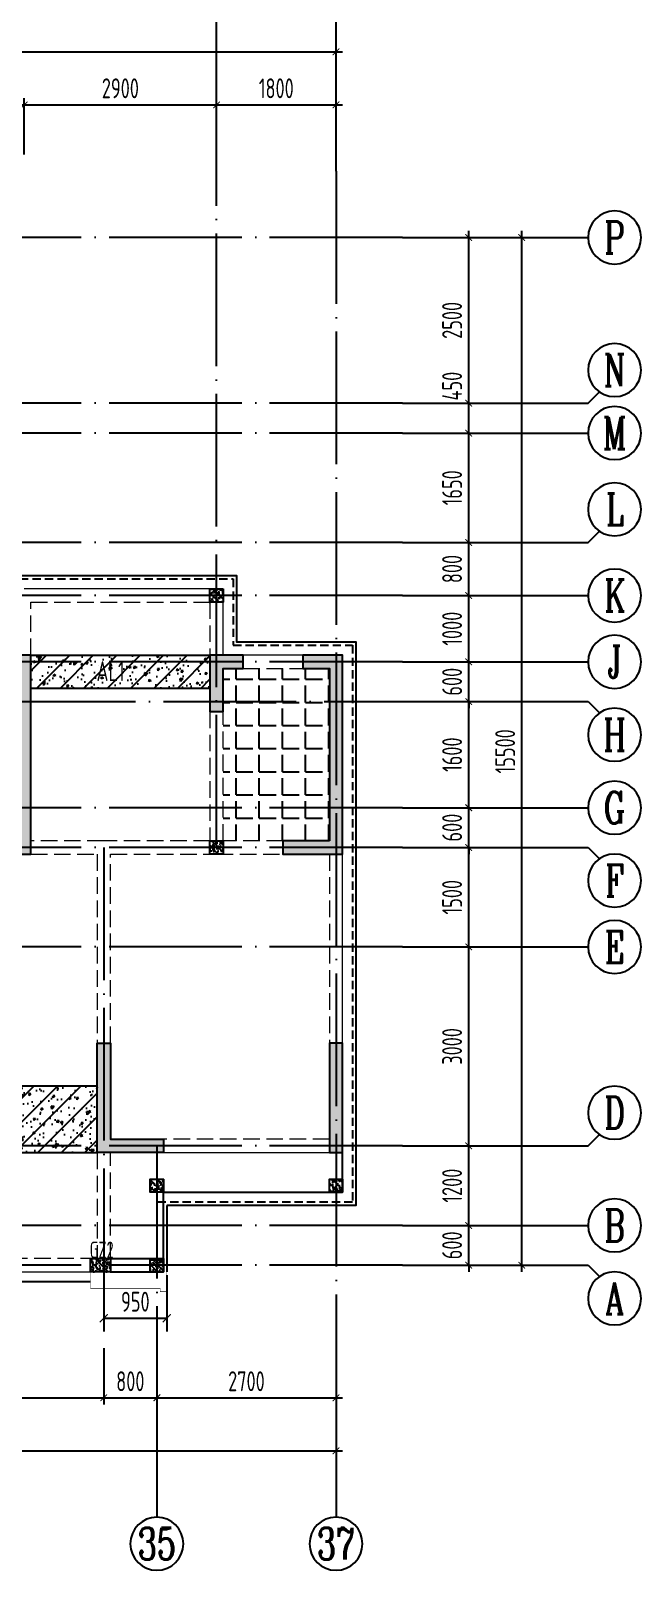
# Model space of a CAD drawing. Extents: x -1307975 to -76406, y -96289 to 379359.
# Drawn here: x -813436 to -804236, y 272868 to 296086 of the extents above; entities that cross this region are included whole.
import ezdxf
from ezdxf.enums import TextEntityAlignment as Align

# ---------------------------------------------------------------- set-up
doc = ezdxf.new("R2010")
doc.units = 0
doc.header["$LTSCALE"] = 1000
for name, pattern in [('DASH', [0.35, 0.25, -0.1]), ('DASHED', [0.75, 0.5, -0.25]), ('DOTE', [2.42, 2, -0.2, 0.02, -0.2]), ('HIDDEN', [0.375, 0.25, -0.125])]:
    doc.linetypes.add(name, pattern=pattern)
doc.layers.get('0').update_dxf_attribs({"linetype": 'CONTINUOUS'})
doc.layers.get('DEFPOINTS').update_dxf_attribs({"linetype": 'CONTINUOUS'})
for name, color, linetype in [('A-AXIS', 1, 'CONTINUOUS'), ('A-DOTE', 10, 'DOTE'), ('AXIS_NUM', 7, 'CONTINUOUS'), ('BEAM', 4, 'DASHED'), ('BEAM_CON', 4, 'CONTINUOUS'), ('ROOF', 183, 'CONTINUOUS'), ('S-B板填充', 251, 'CONTINUOUS'), ('S-B板边线', 2, 'CONTINUOUS'), ('S-L主梁线', 4, 'DASH'), ('S-Q墙填充', 252, 'CONTINUOUS'), ('S-Q墙实线', 6, 'CONTINUOUS'), ('S-Q墙标注', 3, 'CONTINUOUS'), ('S-Y一般标注', 3, 'CONTINUOUS'), ('S-构造柱', 212, 'CONTINUOUS'), ('S-构造柱编号', 130, 'CONTINUOUS'), ('TEXT', 2, 'CONTINUOUS'), ('看线', 251, 'CONTINUOUS')]:
    doc.layers.add(name, color=color, linetype=linetype)
doc.layers.add('配箍校核', color=34, linetype='CONTINUOUS', plot=False)
doc.styles.add('TSSD_Axis', font='complex.shx', dxfattribs={"width": 0.7, "bigfont": 'hztxt.shx'})
doc.styles.add('TSSD_DIMENSION', font='Tssdeng.shx', dxfattribs={"width": 0.7, "bigfont": 'tssdchn.shx'})
doc.styles.add('TSSD_REIN', font='tssdeng.shx', dxfattribs={"width": 0.7, "height": 300, "bigfont": 'tssdchn.shx'})
doc.styles.add('结构文字', font='zstxt.shx', dxfattribs={"width": 0.7, "bigfont": 'zshz.shx'})
doc.dimstyles.new('STRUCK', dxfattribs={"dimtxt": 400, "dimasz": 121, "dimexe": 200, "dimexo": 150, "dimgap": 115, "dimtad": 1, "dimdec": 0, "dimdsep": 46, "dimtxsty": '结构文字', "dimblk": 'ARCHTICK', "dimcen": 400, "dimclrd": 3, "dimclre": 3, "dimclrt": 7, "dimadec": 0, "dimazin": 0, "dimtfac": 1, "dimtdec": 0, "dimtix": 1, "dimtmove": 2, "dimatfit": 3, "dimldrblk": '_DIMX', "dimfxl": 1, "dimtolj": 1, "dimtzin": 0, "dimarcsym": 0})
doc.dimstyles.new('TSSD_100_100', dxfattribs={"dimtxt": 300, "dimasz": 100, "dimexe": 100, "dimexo": 250, "dimgap": 100, "dimtad": 1, "dimdec": 0, "dimzin": 0, "dimdsep": 46, "dimtxsty": 'TSSD_DIMENSION', "dimblk": 'ARCHTICK', "dimcen": 0, "dimdle": 100, "dimclrt": 7, "dimadec": 0, "dimazin": 0, "dimtfac": 1, "dimtdec": 0, "dimtix": 1, "dimtmove": 2, "dimatfit": 3, "dimldrblk": 'ARCHTICK', "dimfxl": 1, "dimtolj": 1, "dimtzin": 0, "dimarcsym": 0})

# ---------------------------------------------------------------- blocks, each defined once
blk = doc.blocks.new('_ArchTick')
at = {"color": 0, "linetype": 'ByBlock', "const_width": 0.15}
blk.add_lwpolyline([(-0.5, -0.5), (0.5, 0.5)], dxfattribs=at)
blk = doc.blocks.new('*D209')
at = {"layer": 'DEFPOINTS', "color": 0, "transparency": 16777216}
for p in [(49900, 22100), (48100, 21100), (49900, 21100)]:
    blk.add_point(p, dxfattribs=at)
at = {"layer": 'S-Y一般标注', "color": 0, "lineweight": -2, "transparency": 16777216}
for p, q in [((48000, 22100), (50000, 22100)), ((48100, 21350), (48100, 22200)), ((49900, 21350), (49900, 22200))]:
    blk.add_line(p, q, dxfattribs=at)
at = {"layer": 'S-Y一般标注', "color": 0, "lineweight": -2, "transparency": 16777216, "xscale": 100, "yscale": 100, "zscale": 100, "rotation": 180}
blk.add_blockref('_ArchTick', (48100, 22100), dxfattribs=at)
at = {"layer": 'S-Y一般标注', "color": 0, "lineweight": -2, "transparency": 16777216, "xscale": 100, "yscale": 100, "zscale": 100}
blk.add_blockref('_ArchTick', (49900, 22100), dxfattribs=at)
at = {"layer": 'S-Y一般标注', "color": 7, "transparency": 16777216, "insert": (49000, 22350), "char_height": 300, "attachment_point": 5, "style": 'TSSD_DIMENSION'}
blk.add_mtext('\\A1;1800', dxfattribs=at)
blk = doc.blocks.new('*D210')
at = {"layer": 'DEFPOINTS', "color": 0, "transparency": 16777216}
for p in [(52800, 22100), (49900, 21100), (52800, 21100)]:
    blk.add_point(p, dxfattribs=at)
at = {"layer": 'S-Y一般标注', "color": 0, "lineweight": -2, "transparency": 16777216}
for p, q in [((49800, 22100), (52900, 22100)), ((49900, 21350), (49900, 22200)), ((52800, 21350), (52800, 22200))]:
    blk.add_line(p, q, dxfattribs=at)
at = {"layer": 'S-Y一般标注', "color": 0, "lineweight": -2, "transparency": 16777216, "xscale": 100, "yscale": 100, "zscale": 100, "rotation": 180}
blk.add_blockref('_ArchTick', (49900, 22100), dxfattribs=at)
at = {"layer": 'S-Y一般标注', "color": 0, "lineweight": -2, "transparency": 16777216, "xscale": 100, "yscale": 100, "zscale": 100}
blk.add_blockref('_ArchTick', (52800, 22100), dxfattribs=at)
at = {"layer": 'S-Y一般标注', "color": 7, "transparency": 16777216, "insert": (51350, 22350), "char_height": 300, "attachment_point": 5, "style": 'TSSD_DIMENSION'}
blk.add_mtext('\\A1;2900', dxfattribs=at)
blk = doc.blocks.new('*D211')
at = {"layer": 'DEFPOINTS', "color": 0, "transparency": 16777216}
for p in [(54600, 22100), (52800, 21100), (54600, 21100)]:
    blk.add_point(p, dxfattribs=at)
at = {"layer": 'S-Y一般标注', "color": 0, "lineweight": -2, "transparency": 16777216}
for p, q in [((52700, 22100), (54700, 22100)), ((52800, 21350), (52800, 22200)), ((54600, 21350), (54600, 22200))]:
    blk.add_line(p, q, dxfattribs=at)
at = {"layer": 'S-Y一般标注', "color": 0, "lineweight": -2, "transparency": 16777216, "xscale": 100, "yscale": 100, "zscale": 100, "rotation": 180}
blk.add_blockref('_ArchTick', (52800, 22100), dxfattribs=at)
at = {"layer": 'S-Y一般标注', "color": 0, "lineweight": -2, "transparency": 16777216, "xscale": 100, "yscale": 100, "zscale": 100}
blk.add_blockref('_ArchTick', (54600, 22100), dxfattribs=at)
at = {"layer": 'S-Y一般标注', "color": 7, "transparency": 16777216, "insert": (53700, 22350), "char_height": 300, "attachment_point": 5, "style": 'TSSD_DIMENSION'}
blk.add_mtext('\\A1;1800', dxfattribs=at)
blk = doc.blocks.new('*D212')
at = {"layer": 'DEFPOINTS', "color": 0, "transparency": 16777216}
for p in [(54600, 22900), (4600, 21100), (54600, 21100)]:
    blk.add_point(p, dxfattribs=at)
at = {"layer": 'S-Y一般标注', "color": 0, "lineweight": -2, "transparency": 16777216}
for p, q in [((4600, 21350), (4600, 23000)), ((54600, 21350), (54600, 23000)), ((4500, 22900), (54700, 22900))]:
    blk.add_line(p, q, dxfattribs=at)
at = {"layer": 'S-Y一般标注', "color": 0, "lineweight": -2, "transparency": 16777216, "xscale": 100, "yscale": 100, "zscale": 100, "rotation": 180}
blk.add_blockref('_ArchTick', (4600, 22900), dxfattribs=at)
at = {"layer": 'S-Y一般标注', "color": 0, "lineweight": -2, "transparency": 16777216, "xscale": 100, "yscale": 100, "zscale": 100}
blk.add_blockref('_ArchTick', (54600, 22900), dxfattribs=at)
at = {"layer": 'S-Y一般标注', "color": 7, "transparency": 16777216, "insert": (29600, 23150), "char_height": 300, "attachment_point": 5, "style": 'TSSD_DIMENSION'}
blk.add_mtext('\\A1;50000', dxfattribs=at)
blk = doc.blocks.new('*D238')
at = {"layer": 'DEFPOINTS', "color": 0, "transparency": 16777216}
for p in [(45300, 3600), (51100, 3600), (51100, 2600)]:
    blk.add_point(p, dxfattribs=at)
at = {"layer": 'S-Y一般标注', "color": 0, "lineweight": -2, "transparency": 16777216}
for p, q in [((45300, 3350), (45300, 2500)), ((51100, 3350), (51100, 2500)), ((45200, 2600), (51200, 2600))]:
    blk.add_line(p, q, dxfattribs=at)
at = {"layer": 'S-Y一般标注', "color": 0, "lineweight": -2, "transparency": 16777216, "xscale": 100, "yscale": 100, "zscale": 100, "rotation": 180}
blk.add_blockref('_ArchTick', (45300, 2600), dxfattribs=at)
at = {"layer": 'S-Y一般标注', "color": 0, "lineweight": -2, "transparency": 16777216, "xscale": 100, "yscale": 100, "zscale": 100}
blk.add_blockref('_ArchTick', (51100, 2600), dxfattribs=at)
at = {"layer": 'S-Y一般标注', "color": 7, "transparency": 16777216, "insert": (48200, 2850), "char_height": 300, "attachment_point": 5, "style": 'TSSD_DIMENSION'}
blk.add_mtext('\\A1;5800', dxfattribs=at)
blk = doc.blocks.new('ts_axno')
at = {"color": 0, "linetype": 'ByBlock', "lineweight": -2}
blk.add_circle((0, 0), 0.5, dxfattribs=at)
at = {"color": 0, "linetype": 'ByBlock', "lineweight": -2, "style": 'TSSD_Axis', "width": 0.7}
blk.add_attdef('A', text='', height=0.6, dxfattribs=at).set_placement((0, 0), align=Align.MIDDLE_CENTER)
blk = doc.blocks.new('*D239')
at = {"layer": 'DEFPOINTS', "color": 0, "transparency": 16777216}
for p in [(51100, 3600), (51900, 3600), (51900, 2600)]:
    blk.add_point(p, dxfattribs=at)
at = {"layer": 'S-Y一般标注', "color": 0, "lineweight": -2, "transparency": 16777216}
for p, q in [((51100, 3350), (51100, 2500)), ((51900, 3350), (51900, 2500)), ((51000, 2600), (52000, 2600))]:
    blk.add_line(p, q, dxfattribs=at)
at = {"layer": 'S-Y一般标注', "color": 0, "lineweight": -2, "transparency": 16777216, "xscale": 100, "yscale": 100, "zscale": 100, "rotation": 180}
blk.add_blockref('_ArchTick', (51100, 2600), dxfattribs=at)
at = {"layer": 'S-Y一般标注', "color": 0, "lineweight": -2, "transparency": 16777216, "xscale": 100, "yscale": 100, "zscale": 100}
blk.add_blockref('_ArchTick', (51900, 2600), dxfattribs=at)
at = {"layer": 'S-Y一般标注', "color": 7, "transparency": 16777216, "insert": (51500, 2850), "char_height": 300, "attachment_point": 5, "style": 'TSSD_DIMENSION'}
blk.add_mtext('\\A1;800', dxfattribs=at)
blk = doc.blocks.new('*D240')
at = {"layer": 'DEFPOINTS', "color": 0, "transparency": 16777216}
for p in [(51900, 3600), (54600, 3600), (54600, 2600)]:
    blk.add_point(p, dxfattribs=at)
at = {"layer": 'S-Y一般标注', "color": 0, "lineweight": -2, "transparency": 16777216}
for p, q in [((51900, 3350), (51900, 2500)), ((54600, 3350), (54600, 2500)), ((51800, 2600), (54700, 2600))]:
    blk.add_line(p, q, dxfattribs=at)
at = {"layer": 'S-Y一般标注', "color": 0, "lineweight": -2, "transparency": 16777216, "xscale": 100, "yscale": 100, "zscale": 100, "rotation": 180}
blk.add_blockref('_ArchTick', (51900, 2600), dxfattribs=at)
at = {"layer": 'S-Y一般标注', "color": 0, "lineweight": -2, "transparency": 16777216, "xscale": 100, "yscale": 100, "zscale": 100}
blk.add_blockref('_ArchTick', (54600, 2600), dxfattribs=at)
at = {"layer": 'S-Y一般标注', "color": 7, "transparency": 16777216, "insert": (53250, 2850), "char_height": 300, "attachment_point": 5, "style": 'TSSD_DIMENSION'}
blk.add_mtext('\\A1;2700', dxfattribs=at)
blk = doc.blocks.new('*D241')
at = {"layer": 'DEFPOINTS', "color": 0, "transparency": 16777216}
for p in [(4600, 3600), (54600, 3600), (54600, 1800)]:
    blk.add_point(p, dxfattribs=at)
at = {"layer": 'S-Y一般标注', "color": 0, "lineweight": -2, "transparency": 16777216}
for p, q in [((4600, 3350), (4600, 1700)), ((54600, 3350), (54600, 1700)), ((4500, 1800), (54700, 1800))]:
    blk.add_line(p, q, dxfattribs=at)
at = {"layer": 'S-Y一般标注', "color": 0, "lineweight": -2, "transparency": 16777216, "xscale": 100, "yscale": 100, "zscale": 100, "rotation": 180}
blk.add_blockref('_ArchTick', (4600, 1800), dxfattribs=at)
at = {"layer": 'S-Y一般标注', "color": 0, "lineweight": -2, "transparency": 16777216, "xscale": 100, "yscale": 100, "zscale": 100}
blk.add_blockref('_ArchTick', (54600, 1800), dxfattribs=at)
at = {"layer": 'S-Y一般标注', "color": 7, "transparency": 16777216, "insert": (29600, 2050), "char_height": 300, "attachment_point": 5, "style": 'TSSD_DIMENSION'}
blk.add_mtext('\\A1;50000', dxfattribs=at)
blk = doc.blocks.new('*D246')
at = {"layer": 'DEFPOINTS', "color": 0, "transparency": 16777216}
for p in [(55600, 5200), (56600, 5200), (55600, 4600)]:
    blk.add_point(p, dxfattribs=at)
at = {"layer": 'S-Y一般标注', "color": 0, "lineweight": -2, "transparency": 16777216}
for p, q in [((55850, 5200), (56700, 5200)), ((56600, 5200), (56600, 5300)), ((56600, 4600), (56600, 5200)), ((55850, 4600), (56700, 4600)), ((56600, 4600), (56600, 4500))]:
    blk.add_line(p, q, dxfattribs=at)
at = {"layer": 'S-Y一般标注', "color": 0, "lineweight": -2, "transparency": 16777216, "xscale": 100, "yscale": 100, "zscale": 100}
for p, rotation in [((56600, 5200), 270), ((56600, 4600), 90)]:
    blk.add_blockref('_ArchTick', p, dxfattribs=dict(at, rotation=rotation))
at = {"layer": 'S-Y一般标注', "color": 7, "transparency": 16777216, "insert": (56350, 4900), "char_height": 300, "attachment_point": 5, "rotation": 90, "style": 'TSSD_DIMENSION'}
blk.add_mtext('\\A1;600', dxfattribs=at)
blk = doc.blocks.new('*D247')
at = {"layer": 'DEFPOINTS', "color": 0, "transparency": 16777216}
for p in [(55600, 10900), (56600, 10900), (55600, 9400)]:
    blk.add_point(p, dxfattribs=at)
at = {"layer": 'S-Y一般标注', "color": 0, "lineweight": -2, "transparency": 16777216}
for p, q in [((56600, 9300), (56600, 11000)), ((55850, 10900), (56700, 10900)), ((55850, 9400), (56700, 9400))]:
    blk.add_line(p, q, dxfattribs=at)
at = {"layer": 'S-Y一般标注', "color": 0, "lineweight": -2, "transparency": 16777216, "xscale": 100, "yscale": 100, "zscale": 100}
for p, rotation in [((56600, 10900), 90), ((56600, 9400), 270)]:
    blk.add_blockref('_ArchTick', p, dxfattribs=dict(at, rotation=rotation))
at = {"layer": 'S-Y一般标注', "color": 7, "transparency": 16777216, "insert": (56350, 10150), "char_height": 300, "attachment_point": 5, "rotation": 90, "style": 'TSSD_DIMENSION'}
blk.add_mtext('\\A1;1500', dxfattribs=at)
blk = doc.blocks.new('*D248')
at = {"layer": 'DEFPOINTS', "color": 0, "transparency": 16777216}
for p in [(55600, 11500), (56600, 11500), (55600, 10900)]:
    blk.add_point(p, dxfattribs=at)
at = {"layer": 'S-Y一般标注', "color": 0, "lineweight": -2, "transparency": 16777216}
for p, q in [((55850, 11500), (56700, 11500)), ((56600, 11500), (56600, 11600)), ((56600, 10900), (56600, 11500)), ((55850, 10900), (56700, 10900)), ((56600, 10900), (56600, 10800))]:
    blk.add_line(p, q, dxfattribs=at)
at = {"layer": 'S-Y一般标注', "color": 0, "lineweight": -2, "transparency": 16777216, "xscale": 100, "yscale": 100, "zscale": 100}
for p, rotation in [((56600, 11500), 270), ((56600, 10900), 90)]:
    blk.add_blockref('_ArchTick', p, dxfattribs=dict(at, rotation=rotation))
at = {"layer": 'S-Y一般标注', "color": 7, "transparency": 16777216, "insert": (56350, 11200), "char_height": 300, "attachment_point": 5, "rotation": 90, "style": 'TSSD_DIMENSION'}
blk.add_mtext('\\A1;600', dxfattribs=at)
blk = doc.blocks.new('*D249')
at = {"layer": 'DEFPOINTS', "color": 0, "transparency": 16777216}
for p in [(55600, 13100), (56600, 13100), (55600, 11500)]:
    blk.add_point(p, dxfattribs=at)
at = {"layer": 'S-Y一般标注', "color": 0, "lineweight": -2, "transparency": 16777216}
for p, q in [((55850, 13100), (56700, 13100)), ((56600, 11400), (56600, 13200)), ((55850, 11500), (56700, 11500))]:
    blk.add_line(p, q, dxfattribs=at)
at = {"layer": 'S-Y一般标注', "color": 0, "lineweight": -2, "transparency": 16777216, "xscale": 100, "yscale": 100, "zscale": 100}
for p, rotation in [((56600, 13100), 90), ((56600, 11500), 270)]:
    blk.add_blockref('_ArchTick', p, dxfattribs=dict(at, rotation=rotation))
at = {"layer": 'S-Y一般标注', "color": 7, "transparency": 16777216, "insert": (56350, 12300), "char_height": 300, "attachment_point": 5, "rotation": 90, "style": 'TSSD_DIMENSION'}
blk.add_mtext('\\A1;1600', dxfattribs=at)
blk = doc.blocks.new('*D250')
at = {"layer": 'DEFPOINTS', "color": 0, "transparency": 16777216}
for p in [(55600, 13700), (56600, 13700), (55600, 13100)]:
    blk.add_point(p, dxfattribs=at)
at = {"layer": 'S-Y一般标注', "color": 0, "lineweight": -2, "transparency": 16777216}
for p, q in [((55850, 13700), (56700, 13700)), ((56600, 13700), (56600, 13800)), ((56600, 13100), (56600, 13700)), ((55850, 13100), (56700, 13100)), ((56600, 13100), (56600, 13000))]:
    blk.add_line(p, q, dxfattribs=at)
at = {"layer": 'S-Y一般标注', "color": 0, "lineweight": -2, "transparency": 16777216, "xscale": 100, "yscale": 100, "zscale": 100}
for p, rotation in [((56600, 13700), 270), ((56600, 13100), 90)]:
    blk.add_blockref('_ArchTick', p, dxfattribs=dict(at, rotation=rotation))
at = {"layer": 'S-Y一般标注', "color": 7, "transparency": 16777216, "insert": (56350, 13400), "char_height": 300, "attachment_point": 5, "rotation": 90, "style": 'TSSD_DIMENSION'}
blk.add_mtext('\\A1;600', dxfattribs=at)
blk = doc.blocks.new('*D251')
at = {"layer": 'DEFPOINTS', "color": 0, "transparency": 16777216}
for p in [(55600, 14700), (56600, 14700), (55600, 13700)]:
    blk.add_point(p, dxfattribs=at)
at = {"layer": 'S-Y一般标注', "color": 0, "lineweight": -2, "transparency": 16777216}
for p, q in [((55850, 14700), (56700, 14700)), ((56600, 13600), (56600, 14800)), ((55850, 13700), (56700, 13700))]:
    blk.add_line(p, q, dxfattribs=at)
at = {"layer": 'S-Y一般标注', "color": 0, "lineweight": -2, "transparency": 16777216, "xscale": 100, "yscale": 100, "zscale": 100}
for p, rotation in [((56600, 14700), 90), ((56600, 13700), 270)]:
    blk.add_blockref('_ArchTick', p, dxfattribs=dict(at, rotation=rotation))
at = {"layer": 'S-Y一般标注', "color": 7, "transparency": 16777216, "insert": (56350, 14200), "char_height": 300, "attachment_point": 5, "rotation": 90, "style": 'TSSD_DIMENSION'}
blk.add_mtext('\\A1;1000', dxfattribs=at)
blk = doc.blocks.new('*D252')
at = {"layer": 'DEFPOINTS', "color": 0, "transparency": 16777216}
for p in [(55600, 20100), (57400, 20100), (55600, 4600)]:
    blk.add_point(p, dxfattribs=at)
at = {"layer": 'S-Y一般标注', "color": 0, "lineweight": -2, "transparency": 16777216}
for p, q in [((57400, 4500), (57400, 20200)), ((55850, 20100), (57500, 20100)), ((55850, 4600), (57500, 4600))]:
    blk.add_line(p, q, dxfattribs=at)
at = {"layer": 'S-Y一般标注', "color": 0, "lineweight": -2, "transparency": 16777216, "xscale": 100, "yscale": 100, "zscale": 100}
for p, rotation in [((57400, 20100), 90), ((57400, 4600), 270)]:
    blk.add_blockref('_ArchTick', p, dxfattribs=dict(at, rotation=rotation))
at = {"layer": 'S-Y一般标注', "color": 7, "transparency": 16777216, "insert": (57150, 12350), "char_height": 300, "attachment_point": 5, "rotation": 90, "style": 'TSSD_DIMENSION'}
blk.add_mtext('\\A1;15500', dxfattribs=at)
blk = doc.blocks.new('*D253')
at = {"layer": 'DEFPOINTS', "color": 0, "transparency": 16777216}
for p in [(55600, 15500), (56600, 15500), (55600, 14700)]:
    blk.add_point(p, dxfattribs=at)
at = {"layer": 'S-Y一般标注', "color": 0, "lineweight": -2, "transparency": 16777216}
for p, q in [((56600, 14600), (56600, 15600)), ((55850, 15500), (56700, 15500)), ((55850, 14700), (56700, 14700))]:
    blk.add_line(p, q, dxfattribs=at)
at = {"layer": 'S-Y一般标注', "color": 0, "lineweight": -2, "transparency": 16777216, "xscale": 100, "yscale": 100, "zscale": 100}
for p, rotation in [((56600, 15500), 90), ((56600, 14700), 270)]:
    blk.add_blockref('_ArchTick', p, dxfattribs=dict(at, rotation=rotation))
at = {"layer": 'S-Y一般标注', "color": 7, "transparency": 16777216, "insert": (56350, 15100), "char_height": 300, "attachment_point": 5, "rotation": 90, "style": 'TSSD_DIMENSION'}
blk.add_mtext('\\A1;800', dxfattribs=at)
blk = doc.blocks.new('*D254')
at = {"layer": 'DEFPOINTS', "color": 0, "transparency": 16777216}
for p in [(55600, 17600), (56600, 17600), (55600, 17150)]:
    blk.add_point(p, dxfattribs=at)
at = {"layer": 'S-Y一般标注', "color": 0, "lineweight": -2, "transparency": 16777216}
for p, q in [((56600, 17050), (56600, 17700)), ((55850, 17600), (56700, 17600)), ((55850, 17150), (56700, 17150))]:
    blk.add_line(p, q, dxfattribs=at)
at = {"layer": 'S-Y一般标注', "color": 0, "lineweight": -2, "transparency": 16777216, "xscale": 100, "yscale": 100, "zscale": 100}
for p, rotation in [((56600, 17600), 90), ((56600, 17150), 270)]:
    blk.add_blockref('_ArchTick', p, dxfattribs=dict(at, rotation=rotation))
at = {"layer": 'S-Y一般标注', "color": 7, "transparency": 16777216, "insert": (56350, 17858), "char_height": 300, "attachment_point": 5, "rotation": 90, "style": 'TSSD_DIMENSION'}
blk.add_mtext('\\A1;450', dxfattribs=at)
blk = doc.blocks.new('*D255')
at = {"layer": 'DEFPOINTS', "color": 0, "transparency": 16777216}
for p in [(55600, 20100), (56600, 20100), (55600, 17600)]:
    blk.add_point(p, dxfattribs=at)
at = {"layer": 'S-Y一般标注', "color": 0, "lineweight": -2, "transparency": 16777216}
for p, q in [((56600, 17500), (56600, 20200)), ((55850, 20100), (56700, 20100)), ((55850, 17600), (56700, 17600))]:
    blk.add_line(p, q, dxfattribs=at)
at = {"layer": 'S-Y一般标注', "color": 0, "lineweight": -2, "transparency": 16777216, "xscale": 100, "yscale": 100, "zscale": 100}
for p, rotation in [((56600, 20100), 90), ((56600, 17600), 270)]:
    blk.add_blockref('_ArchTick', p, dxfattribs=dict(at, rotation=rotation))
at = {"layer": 'S-Y一般标注', "color": 7, "transparency": 16777216, "insert": (56350, 18850), "char_height": 300, "attachment_point": 5, "rotation": 90, "style": 'TSSD_DIMENSION'}
blk.add_mtext('\\A1;2500', dxfattribs=at)
blk = doc.blocks.new('*D256')
at = {"layer": 'DEFPOINTS', "color": 0, "transparency": 16777216}
for p in [(55600, 6400), (56600, 6400), (55600, 5200)]:
    blk.add_point(p, dxfattribs=at)
at = {"layer": 'S-Y一般标注', "color": 0, "lineweight": -2, "transparency": 16777216}
for p, q in [((55850, 6400), (56700, 6400)), ((56600, 5100), (56600, 6500)), ((55850, 5200), (56700, 5200))]:
    blk.add_line(p, q, dxfattribs=at)
at = {"layer": 'S-Y一般标注', "color": 0, "lineweight": -2, "transparency": 16777216, "xscale": 100, "yscale": 100, "zscale": 100}
for p, rotation in [((56600, 6400), 90), ((56600, 5200), 270)]:
    blk.add_blockref('_ArchTick', p, dxfattribs=dict(at, rotation=rotation))
at = {"layer": 'S-Y一般标注', "color": 7, "transparency": 16777216, "insert": (56350, 5800), "char_height": 300, "attachment_point": 5, "rotation": 90, "style": 'TSSD_DIMENSION'}
blk.add_mtext('\\A1;1200', dxfattribs=at)
blk = doc.blocks.new('*D257')
at = {"layer": 'DEFPOINTS', "color": 0, "transparency": 16777216}
for p in [(55600, 9400), (56600, 9400), (55600, 6400)]:
    blk.add_point(p, dxfattribs=at)
at = {"layer": 'S-Y一般标注', "color": 0, "lineweight": -2, "transparency": 16777216}
for p, q in [((55850, 9400), (56700, 9400)), ((56600, 6300), (56600, 9500)), ((55850, 6400), (56700, 6400))]:
    blk.add_line(p, q, dxfattribs=at)
at = {"layer": 'S-Y一般标注', "color": 0, "lineweight": -2, "transparency": 16777216, "xscale": 100, "yscale": 100, "zscale": 100}
for p, rotation in [((56600, 9400), 90), ((56600, 6400), 270)]:
    blk.add_blockref('_ArchTick', p, dxfattribs=dict(at, rotation=rotation))
at = {"layer": 'S-Y一般标注', "color": 7, "transparency": 16777216, "insert": (56350, 7900), "char_height": 300, "attachment_point": 5, "rotation": 90, "style": 'TSSD_DIMENSION'}
blk.add_mtext('\\A1;3000', dxfattribs=at)
blk = doc.blocks.new('*D258')
at = {"layer": 'DEFPOINTS', "color": 0, "transparency": 16777216}
for p in [(55600, 17150), (56600, 17150), (55600, 15500)]:
    blk.add_point(p, dxfattribs=at)
at = {"layer": 'S-Y一般标注', "color": 0, "lineweight": -2, "transparency": 16777216}
for p, q in [((56600, 15400), (56600, 17250)), ((55850, 17150), (56700, 17150)), ((55850, 15500), (56700, 15500))]:
    blk.add_line(p, q, dxfattribs=at)
at = {"layer": 'S-Y一般标注', "color": 0, "lineweight": -2, "transparency": 16777216, "xscale": 100, "yscale": 100, "zscale": 100}
for p, rotation in [((56600, 17150), 90), ((56600, 15500), 270)]:
    blk.add_blockref('_ArchTick', p, dxfattribs=dict(at, rotation=rotation))
at = {"layer": 'S-Y一般标注', "color": 7, "transparency": 16777216, "insert": (56350, 16325), "char_height": 300, "attachment_point": 5, "rotation": 90, "style": 'TSSD_DIMENSION'}
blk.add_mtext('\\A1;1650', dxfattribs=at)
blk = doc.blocks.new('20210729.03492876')
at = {"color": 30, "const_width": 8}
blk.add_lwpolyline([(47750, 500), (47750, 200), (47650, 200), (47650, 250), (46600, 250), (46600, 500)], dxfattribs=at)
at = {"layer": '看线', "color": 201, "linetype": 'HIDDEN', "ltscale": 0.5}
blk.add_lwpolyline([(40250, 13200), (40250, 11750), (42350, 11750), (42350, 10950), (48750, 10950), (48750, 9950), (50550, 9950), (50550, 1550), (47600, 1550)], dxfattribs=at)
at = {"layer": '看线', "color": 201}
blk.add_lwpolyline([(40300, 13200), (40300, 11800), (42400, 11800), (42400, 11000), (48800, 11000), (48800, 10000), (50600, 10000), (50600, 1500), (47750, 1500)], dxfattribs=at)
at = {"layer": '看线', "color": 202, "ltscale": 0.5}
for points in [[(47750, 1500), (47750, 500)], [(46600, 350), (41950, 350)]]:
    blk.add_lwpolyline(points, dxfattribs=at)
blk = doc.blocks.new('20210729.04150611')
at = {"layer": 'S-B板边线'}
blk.add_lwpolyline([(15045, -31892), (15045, -31893), (15845, -31893), (15845, -30693), (18545, -30693), (18545, -30093)], dxfattribs=at)
blk = doc.blocks.new('20210807.15313138')
at = {"layer": 'S-Q墙填充'}
h = blk.add_hatch(color=252, dxfattribs=at)
h.dxf.hatch_style = 1
h.paths.add_polyline_path([(106416, 66140), (105866, 66140), (105866, 65940), (106216, 65940), (106216, 63140), (106416, 63140)])
h = blk.add_hatch(color=252, dxfattribs=at)
h.dxf.hatch_style = 1
h.paths.add_polyline_path([(109116, 66140), (109116, 65290), (109316, 65290), (109316, 65940), (109616, 65940), (109616, 66140)])
h = blk.add_hatch(color=252, dxfattribs=at)
h.dxf.hatch_style = 1
h.paths.add_polyline_path([(110916, 63340), (110216, 63340), (110216, 63140), (111116, 63140), (111116, 66140), (110516, 66140), (110516, 65940), (110916, 65940)])
h = blk.add_hatch(color=252, dxfattribs=at)
h.dxf.hatch_style = 1
h.paths.add_polyline_path([(107416, 60290), (107616, 60290), (107616, 58840), (108316, 58840), (108416, 58840), (108416, 58640), (108316, 58640), (107416, 58640)])
h = blk.add_hatch(color=252, dxfattribs=at)
h.dxf.hatch_style = 1
h.paths.add_polyline_path([(111116, 58640), (111116, 60290), (110916, 60290), (110916, 58640)])
at = {"layer": 'BEAM_CON'}
for p, q in [((107616, 57040), (108416, 57040)), ((108416, 57040), (108416, 56840)), ((107616, 56840), (108416, 56840))]:
    blk.add_line(p, q, dxfattribs=at)
at = {"layer": 'S-L主梁线', "linetype": 'ByBlock', "lineweight": 18}
for p, q in [((109316, 67140), (106316, 67140)), ((109316, 66140), (109316, 67140)), ((110516, 66140), (109616, 66140)), ((111116, 60290), (111116, 63140)), ((108416, 58640), (110916, 58640)), ((101616, 56840), (107616, 56840))]:
    blk.add_line(p, q, dxfattribs=at)
at = {"layer": 'S-L主梁线', "linetype": 'DASH', "lineweight": 18}
for p, q in [((106416, 66940), (109116, 66940)), ((106416, 66140), (106416, 66940)), ((109116, 66940), (109116, 66140)), ((109616, 65940), (110516, 65940)), ((109116, 65290), (109116, 63340)), ((109316, 63340), (109316, 65290)), ((107516, 63340), (106416, 63340)), ((109116, 63340), (107516, 63340)), ((110216, 63340), (109316, 63340)), ((106416, 63140), (107416, 63140)), ((107416, 63140), (107416, 60290)), ((107616, 63140), (109216, 63140)), ((107616, 60290), (107616, 63140)), ((109216, 63140), (110216, 63140)), ((110916, 63140), (110916, 60290)), ((110916, 58840), (108416, 58840)), ((107416, 58640), (107416, 57040)), ((107616, 57040), (107616, 58640)), ((107416, 57040), (101816, 57040))]:
    blk.add_line(p, q, dxfattribs=at)
at = {"layer": 'S-Q墙实线'}
for points in [[(106416, 66140), (105866, 66140), (105866, 65940), (106216, 65940), (106216, 63140), (106416, 63140)], [(109116, 66140), (109116, 65290), (109316, 65290), (109316, 65940), (109616, 65940), (109616, 66140)], [(110916, 63340), (110216, 63340), (110216, 63140), (111116, 63140), (111116, 66140), (110516, 66140), (110516, 65940), (110916, 65940)], [(111116, 58640), (111116, 60290), (110916, 60290), (110916, 58640)]]:
    blk.add_lwpolyline(points, close=True, dxfattribs=at)
blk.add_lwpolyline([(108316, 58840), (108416, 58840), (108416, 58640), (108316, 58640), (107416, 58640), (107416, 60290), (107616, 60290), (107616, 58840), (108316, 58840)], dxfattribs=at)
blk = doc.blocks.new('20210730.02141516')
at = {"layer": 'S-构造柱'}
h = blk.add_hatch(dxfattribs=at)
h.set_pattern_fill('ARMORED', color=256, scale=15, angle=-90, style=0)
h.set_pattern_definition([(320, (-154189.41, 3278673.45), (-9.4128202, -107.5890274), [11.25, -123.75]), (265, (-154189.41, 3278673.45), (112.82882, 20.8127), [9, -99]), (10.4514, (-154190.19, 3278664.49), (103.4159313, -86.7764073), [9.5610285, -105.1713168]), (316.1842, (-154159.41, 3278673.45), (-24.827852, -160.0861573), [16.875, -185.625]), (6.6356, (-154161.48, 3278660.11), (146.117681, -140.199406), [14.341543, -157.75695]), (261.1842, (-154159.41, 3278673.45), (146.11779, -140.199292), [13.5, -148.5]), (291, (-154166.91, 3278658.45), (-60.3928336, -89.5360578), [11.25, -123.75]), (236, (-154166.91, 3278658.45), (108.7725068, -36.4972998), [9, -99]), (341.4514, (-154171.94, 3278650.99), (48.3795745, -126.0333943), [9.5610285, -105.1713168]), (307.5, (-154189.41, 3278673.454), (49.93407807, -1.8239783), [0, -97.8, 0, -100.5, 0, -99.375]), (277.5, (-154189.41, 3278673.454), (59.1617568, -39.4604306), [0, -57.3, 0, -95.55, 0, -37.875]), (237.5, (-154189.41, 3278706.904), (-3.38323076, -80.07336543), [0, -37.5, 0, -117, 0, -155.25]), (227.5, (-154189.41, 3278721.904), (15.0157473, -87.4779254), [0, -48.75, 0, -77.7, 0, -110.25]), (315, (-154189.41, 3278673.454), (53.0330086, 53.0330086), [])])
h.paths.add_polyline_path([(200, 200), (200, 0), (0, 0), (0, 200)])
blk.add_lwpolyline([(200, 200), (200, 0), (0, 0), (0, 200)], close=True, dxfattribs=at)
blk = doc.blocks.new('20210809.18224761')
at = {"layer": 'S-构造柱'}
h = blk.add_hatch(dxfattribs=at)
h.set_pattern_fill('ARMORED', color=256, scale=15, angle=-90, style=0)
h.set_pattern_definition([(320, (-154189.41, 3278673.45), (-9.4128202, -107.5890274), [11.25, -123.75]), (265, (-154189.41, 3278673.45), (112.82882, 20.8127), [9, -99]), (10.4514, (-154190.19, 3278664.49), (103.4159313, -86.7764073), [9.5610285, -105.1713168]), (316.1842, (-154159.41, 3278673.45), (-24.827852, -160.0861573), [16.875, -185.625]), (6.6356, (-154161.48, 3278660.11), (146.117681, -140.199406), [14.341543, -157.75695]), (261.1842, (-154159.41, 3278673.45), (146.11779, -140.199292), [13.5, -148.5]), (291, (-154166.91, 3278658.45), (-60.3928336, -89.5360578), [11.25, -123.75]), (236, (-154166.91, 3278658.45), (108.7725068, -36.4972998), [9, -99]), (341.4514, (-154171.94, 3278650.99), (48.3795745, -126.0333943), [9.5610285, -105.1713168]), (307.5, (-154189.41, 3278673.454), (49.93407807, -1.8239783), [0, -97.8, 0, -100.5, 0, -99.375]), (277.5, (-154189.41, 3278673.454), (59.1617568, -39.4604306), [0, -57.3, 0, -95.55, 0, -37.875]), (237.5, (-154189.41, 3278706.904), (-3.38323076, -80.07336543), [0, -37.5, 0, -117, 0, -155.25]), (227.5, (-154189.41, 3278721.904), (15.0157473, -87.4779254), [0, -48.75, 0, -77.7, 0, -110.25]), (315, (-154189.41, 3278673.454), (53.0330086, 53.0330086), [])])
h.paths.add_polyline_path([(300, 200), (300, 0), (0, 0), (0, 200)])
blk.add_lwpolyline([(300, 200), (300, 0), (0, 0), (0, 200)], close=True, dxfattribs=at)
blk = doc.blocks.new('20210809.18235135')
at = {"layer": '配箍校核'}
blk.add_blockref('20210809.18224761', (12, 0), dxfattribs=at)
at = {"layer": 'S-构造柱编号', "color": 2, "linetype": 'ByBlock', "style": 'TSSD_REIN', "width": 0.65}
blk.add_text('GZ2', height=250, dxfattribs=at).set_placement((0, 206, 0))
blk = doc.blocks.new('20210809.18285270')
at = {"layer": 'ROOF', "rotation": 359.9999999538236}
for p in [(48200, 10100), (48200, 6300), (47300, 1200), (50000, 1200), (47300, 0)]:
    blk.add_blockref('20210730.02141516', p, dxfattribs=at)
at = {"layer": '配箍校核'}
blk.add_blockref('20210809.18235135', (46388, 0), dxfattribs=at)
blk = doc.blocks.new('*D960')
at = {"layer": 'DEFPOINTS', "color": 0, "transparency": 16777216}
for p in [(-812336, 277468), (-811386, 277469), (-811386, 276668)]:
    blk.add_point(p, dxfattribs=at)
at = {"layer": 'S-Q墙标注', "color": 3, "lineweight": -2, "transparency": 16777216}
for p, q in [((-812336, 277318), (-812336, 276468)), ((-811386, 277319), (-811386, 276468)), ((-812336, 276668), (-811386, 276668))]:
    blk.add_line(p, q, dxfattribs=at)
at = {"layer": 'S-Q墙标注', "color": 3, "lineweight": -2, "transparency": 16777216, "xscale": 121, "yscale": 121, "zscale": 121, "rotation": 180}
blk.add_blockref('_ArchTick', (-812336, 276668), dxfattribs=at)
at = {"layer": 'S-Q墙标注', "color": 3, "lineweight": -2, "transparency": 16777216, "xscale": 121, "yscale": 121, "zscale": 121}
blk.add_blockref('_ArchTick', (-811386, 276668), dxfattribs=at)
at = {"layer": 'S-Q墙标注', "color": 7, "transparency": 16777216, "insert": (-811861, 276918), "char_height": 300, "attachment_point": 5, "style": 'TSSD_REIN'}
blk.add_mtext('\\A1;950', dxfattribs=at)
blk = doc.blocks.new('_DIMX')
blk.add_line((-150, 0), (150, 0))
at = {"const_width": 50}
blk.add_lwpolyline([(-70, -70), (70, 70)], dxfattribs=at)
blk = doc.blocks.new('20210726.16350016')
at = {"layer": 'A-AXIS'}
for p, q in [((52800, 21100), (52800, 23900)), ((54600, 21100), (54600, 23900)), ((55600, 20100), (58400, 20100)), ((58400, 17600), (58571.6, 17771.7)), ((55600, 17600), (58400, 17600)), ((55600, 17150), (58400, 17150)), ((58400, 15500), (58571.6, 15671.7)), ((55600, 15500), (58400, 15500)), ((55600, 14700), (58400, 14700)), ((55600, 13700), (58400, 13700)), ((55600, 13100.3), (58400, 13100.3)), ((58400, 13100.3), (58571.6, 12928.7)), ((55600, 11500), (58400, 11500)), ((55600, 10900), (58400, 10900)), ((58400, 10900), (58571.6, 10728.4)), ((55600, 9400), (58400, 9400)), ((58400, 6400), (58571.6, 6571.7)), ((55600, 6400), (58400, 6400)), ((55600, 5200), (58400, 5200)), ((55600, 4600), (58400, 4600)), ((58400, 4600), (58571.6, 4428.4)), ((51900, 3600), (51900, 800)), ((54600, 3600), (54600, 800))]:
    blk.add_line(p, q, dxfattribs=at)
at = {"layer": 'A-DOTE'}
for p, q in [((52800, 10900), (52800, 21100)), ((54600, 21100), (54600, 3600)), ((55600, 20100), (3600, 20100)), ((55600, 17600), (3600, 17600)), ((55600, 17150), (3600, 17150)), ((55600, 15500), (3600, 15500)), ((55600, 14700), (3600, 14700)), ((55600, 13700), (3600, 13700)), ((3600, 13100.3), (55600, 13100.3)), ((55600, 11500), (3600, 11500)), ((55600, 10900), (3600, 10900)), ((51100, 10900), (51100, 3600)), ((55600, 9400), (3600, 9400)), ((55600, 6400), (3600, 6400)), ((51900, 6400), (51900, 3600)), ((55600, 5200), (3600, 5200)), ((55600, 4600), (3600, 4600))]:
    blk.add_line(p, q, dxfattribs=at)
at = {"layer": 'A-AXIS'}
ref = blk.add_blockref('ts_axno', (58800, 20100), dxfattribs=dict(at, xscale=-800, yscale=800, zscale=800))
ref.add_attrib('G', 'P', dxfattribs={"layer": 'AXIS_NUM', "height": 480, "style": 'TSSD_Axis', "width": 0.7}).set_placement((58800, 20100), align=Align.MIDDLE_CENTER)
ref = blk.add_blockref('ts_axno', (58800, 18100), dxfattribs=dict(at, xscale=-800, yscale=800, zscale=800))
ref.add_attrib('G', 'N', dxfattribs={"layer": 'AXIS_NUM', "height": 480, "style": 'TSSD_Axis', "width": 0.7}).set_placement((58800, 18100), align=Align.MIDDLE_CENTER)
ref = blk.add_blockref('ts_axno', (58800, 17150), dxfattribs=dict(at, xscale=-800, yscale=800, zscale=800, rotation=359.9999999999997))
ref.add_attrib('G', 'M', dxfattribs={"layer": 'AXIS_NUM', "height": 480, "rotation": 360, "style": 'TSSD_Axis', "width": 0.7}).set_placement((58800, 17150), align=Align.MIDDLE_CENTER)
ref = blk.add_blockref('ts_axno', (58800, 16000), dxfattribs=dict(at, xscale=-800, yscale=800, zscale=800))
ref.add_attrib('G', 'L', dxfattribs={"layer": 'AXIS_NUM', "height": 480, "style": 'TSSD_Axis', "width": 0.7}).set_placement((58800, 16000), align=Align.MIDDLE_CENTER)
ref = blk.add_blockref('ts_axno', (58800, 14700), dxfattribs=dict(at, xscale=-800, yscale=800, zscale=800))
ref.add_attrib('G', 'K', dxfattribs={"layer": 'AXIS_NUM', "height": 480, "style": 'TSSD_Axis', "width": 0.7}).set_placement((58800, 14700), align=Align.MIDDLE_CENTER)
ref = blk.add_blockref('ts_axno', (58800, 13700), dxfattribs=dict(at, xscale=-800, yscale=800, zscale=800))
ref.add_attrib('G', 'J', dxfattribs={"layer": 'AXIS_NUM', "height": 480, "style": 'TSSD_Axis', "width": 0.7}).set_placement((58800, 13700), align=Align.MIDDLE_CENTER)
ref = blk.add_blockref('ts_axno', (58800, 12600.3), dxfattribs=dict(at, xscale=-800, yscale=800, zscale=800))
ref.add_attrib('C', 'H', dxfattribs={"layer": 'AXIS_NUM', "height": 480, "style": 'TSSD_Axis', "width": 0.7}).set_placement((58800, 12600.3), align=Align.MIDDLE_CENTER)
ref = blk.add_blockref('ts_axno', (58800, 11500), dxfattribs=dict(at, xscale=-800, yscale=800, zscale=800))
ref.add_attrib('D', 'G', dxfattribs={"layer": 'AXIS_NUM', "height": 480, "style": 'TSSD_Axis', "width": 0.7}).set_placement((58800, 11500), align=Align.MIDDLE_CENTER)
ref = blk.add_blockref('ts_axno', (58800, 10400), dxfattribs=dict(at, xscale=-800, yscale=800, zscale=800))
ref.add_attrib('C', 'F', dxfattribs={"layer": 'AXIS_NUM', "height": 480, "style": 'TSSD_Axis', "width": 0.7}).set_placement((58800, 10400), align=Align.MIDDLE_CENTER)
ref = blk.add_blockref('ts_axno', (58800, 9400), dxfattribs=dict(at, xscale=-800, yscale=800, zscale=800))
ref.add_attrib('B', 'E', dxfattribs={"layer": 'AXIS_NUM', "height": 480, "style": 'TSSD_Axis', "width": 0.7}).set_placement((58800, 9400), align=Align.MIDDLE_CENTER)
ref = blk.add_blockref('ts_axno', (58800, 6900), dxfattribs=dict(at, xscale=-800, yscale=800, zscale=800, rotation=180))
ref.add_attrib('C', 'D', dxfattribs={"layer": 'AXIS_NUM', "height": 480, "style": 'TSSD_Axis', "width": 0.7}).set_placement((58800, 6900), align=Align.MIDDLE_CENTER)
ref = blk.add_blockref('ts_axno', (58800, 5200), dxfattribs=dict(at, xscale=-800, yscale=800, zscale=800))
ref.add_attrib('A', 'B', dxfattribs={"layer": 'AXIS_NUM', "height": 480, "style": 'TSSD_Axis', "width": 0.7}).set_placement((58800, 5200), align=Align.MIDDLE_CENTER)
ref = blk.add_blockref('ts_axno', (58800, 4100), dxfattribs=dict(at, xscale=-800, yscale=800, zscale=800))
ref.add_attrib('F', 'A', dxfattribs={"layer": 'AXIS_NUM', "height": 480, "style": 'TSSD_Axis', "width": 0.7}).set_placement((58800, 4100), align=Align.MIDDLE_CENTER)
ref = blk.add_blockref('ts_axno', (51900, 400), dxfattribs=dict(at, xscale=-800, yscale=800, zscale=800, rotation=180))
ref.add_attrib('22', '35', dxfattribs={"layer": 'AXIS_NUM', "height": 480, "style": 'TSSD_Axis', "width": 0.7}).set_placement((51900, 400), align=Align.MIDDLE_CENTER)
ref = blk.add_blockref('ts_axno', (54600, 400), dxfattribs=dict(at, xscale=-800, yscale=800, zscale=800, rotation=180))
ref.add_attrib('23', '37', dxfattribs={"layer": 'AXIS_NUM', "height": 480, "style": 'TSSD_Axis', "width": 0.7}).set_placement((54600, 400), align=Align.MIDDLE_CENTER)
at = {"layer": 'S-Y一般标注'}
for base, p1, p2, picture, middle in [((54600, 22900), (4600, 21100), (54600, 21100), '*D212', (29600, 23150)), ((49900, 22100), (48100, 21100), (49900, 21100), '*D209', (49000, 22350)), ((52800, 22100), (49900, 21100), (52800, 21100), '*D210', (51350, 22350)), ((54600, 22100), (52800, 21100), (54600, 21100), '*D211', (53700, 22350)), ((54600, 1800), (4600, 3600), (54600, 3600), '*D241', (29600, 2050)), ((51100, 2600), (45300, 3600), (51100, 3600), '*D238', (48200, 2850)), ((51900, 2600), (51100, 3600), (51900, 3600), '*D239', (51500, 2850)), ((54600, 2600), (51900, 3600), (54600, 3600), '*D240', (53250, 2850))]:
    dim = blk.add_linear_dim(base=base, p1=p1, p2=p2, dimstyle='TSSD_100_100', dxfattribs=at)
    dim.commit()
    dim.dimension.update_dxf_attribs({"geometry": picture, "text_midpoint": middle})
for base, p1, p2, picture, middle in [((57400, 20100), (55600, 4600), (55600, 20100), '*D252', (57150, 12350)), ((56600, 20100), (55600, 17600), (55600, 20100), '*D255', (56350, 18850)), ((56600, 17150), (55600, 15500), (55600, 17150), '*D258', (56350, 16325)), ((56600, 15500), (55600, 14700), (55600, 15500), '*D253', (56350, 15100)), ((56600, 14700), (55600, 13700), (55600, 14700), '*D251', (56350, 14200)), ((56600, 13700), (55600, 13100.3), (55600, 13700), '*D250', (56350, 13400.2)), ((56600, 13100.3), (55600, 11500), (55600, 13100.3), '*D249', (56350, 12300.2)), ((56600, 11500), (55600, 10900), (55600, 11500), '*D248', (56350, 11200)), ((56600, 10900), (55600, 9400), (55600, 10900), '*D247', (56350, 10150)), ((56600, 9400), (55600, 6400), (55600, 9400), '*D257', (56350, 7900)), ((56600, 6400), (55600, 5200), (55600, 6400), '*D256', (56350, 5800)), ((56600, 5200), (55600, 4600), (55600, 5200), '*D246', (56350, 4900))]:
    dim = blk.add_linear_dim(base=base, p1=p1, p2=p2, angle=90, dimstyle='TSSD_100_100', dxfattribs=at)
    dim.commit()
    dim.dimension.update_dxf_attribs({"geometry": picture, "text_midpoint": middle})
dim = blk.add_linear_dim(base=(56600, 17600), p1=(55600, 17150), p2=(55600, 17600), angle=90, dimstyle='TSSD_100_100', dxfattribs=at)
dim.commit()
dim.dimension.update_dxf_attribs({"geometry": '*D254', "text_midpoint": (56350, 17858.1), "dimtype": 160})

msp = doc.modelspace()

# ---------------------------------------------------------------- hatches: boundary and pattern name
at = {"layer": 'BEAM', "linetype": 'ByBlock'}
h = msp.add_hatch(dxfattribs=at)
h.set_pattern_fill('ARMORED', color=252, scale=50, angle=180, style=0)
h.set_pattern_definition([(230, (-1031207.13, 2200589.8), (-358.63009, 31.376067), [37.5, -412.5]), (175, (-1031207.13, 2200589.8), (69.37567, -376.09607), [30, -330]), (280.4514, (-1031237, 2200592.43), (-289.25469, -344.71977), [31.870095, -350.571056]), (226.1842, (-1031207.13, 2200489.8), (-533.62052, 82.75951), [56.25, -618.75]), (276.6356, (-1031251.6, 2200496.7), (-467.33135, -487.05894), [47.80514, -525.8565]), (171.1842, (-1031207.13, 2200489.8), (-467.33097, -487.0593), [45, -495]), (201, (-1031257.13, 2200514.8), (-298.453526, 201.309445), [37.5, -412.5]), (146, (-1031257.13, 2200514.8), (-121.657666, -362.57502), [30, -330]), (251.4514, (-1031282, 2200531.6), (-420.111314, -161.26525), [31.870095, -350.571056]), (217.5, (-1031207.13, 2200589.81), (-6.079928, -166.446927), [0, -326, 0, -335, 0, -331.25]), (187.5, (-1031207.13, 2200589.81), (-131.534769, -197.205856), [0, -191, 0, -318.5, 0, -126.25]), (147.5, (-1031095.63, 2200589.81), (-266.911218, 11.277436), [0, -125, 0, -390, 0, -517.5]), (137.5, (-1031045.63, 2200589.81), (-291.593085, -50.05249), [0, -162.5, 0, -259, 0, -367.5]), (225, (-1031207.13, 2200589.81), (176.776695, -176.776695), [])])
h.paths.add_polyline_path([(-810736, 286168.51), (-813436, 286168.51), (-813436, 286668.51), (-810736, 286668.51)])
h = msp.add_hatch(dxfattribs=at)
h.set_pattern_fill('ARMORED', color=252, scale=50, angle=180, style=0)
h.set_pattern_definition([(230, (-1072907.1, 2193589.8), (-358.63009, 31.376067), [37.5, -412.5]), (175, (-1072907.1, 2193589.8), (69.37567, -376.09607), [30, -330]), (280.4514, (-1072937, 2193592.4), (-289.25469, -344.71977), [31.870095, -350.571056]), (226.1842, (-1072907.1, 2193489.8), (-533.62052, 82.75951), [56.25, -618.75]), (276.6356, (-1072951.6, 2193496.7), (-467.33135, -487.05894), [47.80514, -525.8565]), (171.1842, (-1072907.1, 2193489.8), (-467.33097, -487.0593), [45, -495]), (201, (-1072957.1, 2193514.8), (-298.453526, 201.309445), [37.5, -412.5]), (146, (-1072957.1, 2193514.8), (-121.657666, -362.57502), [30, -330]), (251.4514, (-1072981.98, 2193531.56), (-420.111314, -161.26525), [31.870095, -350.571056]), (217.5, (-1072907.11, 2193589.79), (-6.079928, -166.446927), [0, -326, 0, -335, 0, -331.25]), (187.5, (-1072907.11, 2193589.79), (-131.534769, -197.205856), [0, -191, 0, -318.5, 0, -126.25]), (147.5, (-1072795.61, 2193589.79), (-266.911218, 11.277436), [0, -125, 0, -390, 0, -517.5]), (137.5, (-1072745.6, 2193589.79), (-291.593085, -50.05249), [0, -162.5, 0, -259, 0, -367.5]), (225, (-1072907.1, 2193589.79), (176.776695, -176.776695), [])])
h.paths.add_polyline_path([(-818036, 279168.48), (-812436, 279168.48), (-812436, 280168.48), (-818036, 280168.48)])
at = {"layer": 'S-B板填充'}
h = msp.add_hatch(dxfattribs=at)
h.set_pattern_fill('ANGLE', color=252, scale=50, style=0)
h.set_pattern_definition([(0, (-712902.06, 138224.6), (0, 349.25), [254, -95.25]), (90, (-712902.06, 138224.6), (-349.25, 2e-14), [254, -95.25])])
h.paths.add_polyline_path([(-810536, 286468.48), (-808935.99, 286468.48), (-808935.99, 283868.49), (-810536, 283868.49)])

# ---------------------------------------------------------------- linework, layer by layer
at = {"layer": 'BEAM', "linetype": 'ByBlock'}
for points in [[(-810736, 286168.51), (-813436, 286168.51), (-813436, 286668.51), (-810736, 286668.51)], [(-818036, 279168.48), (-812436, 279168.48), (-812436, 280168.48), (-818036, 280168.48)]]:
    msp.add_lwpolyline(points, close=True, dxfattribs=at)

# ---------------------------------------------------------------- block references
msp.add_blockref('20210729.03492876', (-859135.99, 276868.48))
at = {"layer": 'A-DOTE'}
msp.add_blockref('20210726.16350016', (-863435.99, 272868.44), dxfattribs=at)
at = {"layer": 'S-B板边线'}
msp.add_blockref('20210729.04150611', (-827280.63, 309261.02), dxfattribs=at)
at = {"layer": 'S-Q墙填充'}
msp.add_blockref('20210807.15313138', (-919851.63, 220528.94), dxfattribs=at)
at = {"layer": '配箍校核'}
msp.add_blockref('20210809.18285270', (-858936, 277368.32), dxfattribs=at)

# ---------------------------------------------------------------- texts
at = {"layer": 'TEXT', "color": 1, "style": 'TSSD_REIN', "width": 0.7}
msp.add_text('AL1', height=300, dxfattribs=at).set_placement((-812021.33, 286277.9, 0), align=Align.RIGHT)

# ---------------------------------------------------------------- dimensions: what is measured, and where the dimension line sits
at = {"layer": 'S-Q墙标注'}
dim = msp.add_linear_dim(base=(-811385.99, 276668.48), p1=(-812335.99, 277468.48), p2=(-811385.99, 277468.57), dimstyle='STRUCK', override={"dimtxt": 300, "dimgap": 100, "dimtxsty": 'TSSD_REIN'}, dxfattribs=at)
dim.commit()
dim.dimension.update_dxf_attribs({"geometry": '*D960', "text_midpoint": (-811860.99, 276918.48)})

doc.saveas('drawing.dxf')
